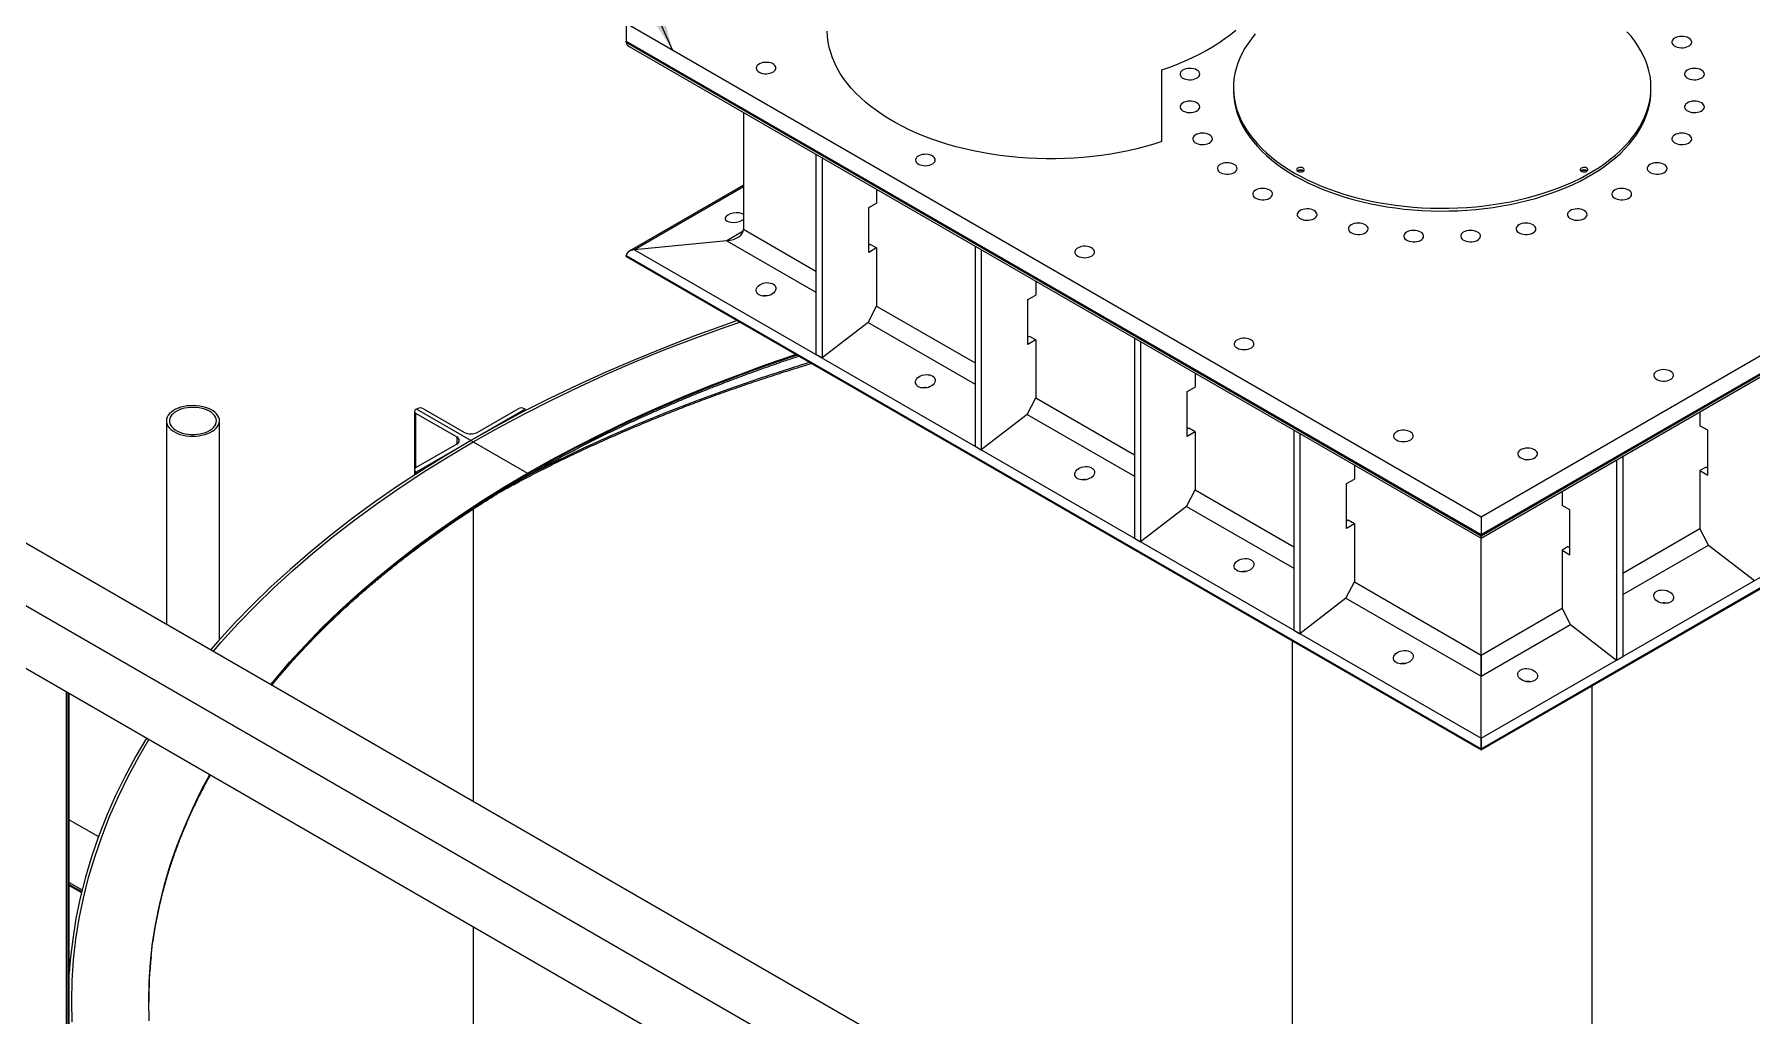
# Model space of a CAD drawing. Header units: millimetres. Extents: x 122 to 2816, y -707 to 556.
# Drawn here: x 244.4 to 296.5, y 286.7 to 316.4 of the extents above; entities that cross this region are included whole.
import ezdxf

# ---------------------------------------------------------------- set-up
doc = ezdxf.new("R2010")
doc.units = ezdxf.units.MM
doc.dimstyles.new('SLDDIMSTYLE0', dxfattribs={"dimtxt": 2.5, "dimasz": 1.852083, "dimexe": 0, "dimexo": 0.625, "dimgap": 0, "dimtad": 1, "dimdec": 0, "dimrnd": 1e-09, "dimtxsty": 'Standard', "dimsah": 1, "dimcen": 2.5, "dimazin": 3, "dimtfac": 1.852083, "dimtdec": 0, "dimtmove": 0, "dimatfit": 3, "dimfrac": 2})

msp = doc.modelspace()

# ---------------------------------------------------------------- linework, layer by layer
at = {"color": 7, "linetype": 'Continuous', "lineweight": 25}
for p, q in [((262.372004, 316.78279), (288.299253, 301.815308)), ((262.372004, 316.78279), (262.372004, 316.238429)), ((262.372004, 316.205724), (262.372004, 316.238429)), ((262.372004, 316.238429), (288.299253, 301.270947)), ((262.372004, 316.205724), (288.299253, 301.238242)), ((262.461768, 316.080614), (288.299253, 301.164952)), ((278.618596, 313.190613), (278.618596, 315.368056)), ((280.787408, 314.823424), (280.787408, 314.74177)), ((293.454075, 314.74177), (293.454075, 314.823424)), ((265.931108, 314.077807), (265.931108, 310.530936)), ((288.299253, 301.815308), (309.512456, 314.06143)), ((288.299253, 301.270947), (309.512456, 313.517069)), ((288.299253, 301.238242), (309.512456, 313.484363)), ((288.299253, 301.164952), (309.422692, 313.359254)), ((268.121521, 312.813309), (268.121521, 306.741999)), ((268.310083, 312.704454), (268.310083, 306.633144)), ((265.931108, 311.866725), (262.461768, 309.863918)), ((269.961617, 311.751044), (269.961617, 311.325954)), ((269.725915, 311.189886), (269.961617, 311.325954)), ((269.725915, 309.828984), (269.725915, 311.189886)), ((265.419038, 310.181916), (262.62804, 309.913318)), ((269.773055, 310.073907), (269.725915, 310.046693)), ((269.961617, 309.965052), (269.725915, 309.828984)), ((269.961617, 309.965052), (269.773055, 310.073907)), ((269.961617, 309.965052), (269.961617, 308.204172)), ((272.953417, 310.023914), (272.953417, 303.952605)), ((262.372004, 309.738808), (288.299253, 294.771326)), ((262.372004, 309.706103), (262.372004, 309.738808)), ((262.372004, 309.706103), (288.299253, 294.738621)), ((262.62804, 309.913318), (288.299253, 295.093642)), ((273.141979, 309.91506), (273.141979, 303.84375)), ((274.793513, 308.961649), (274.793513, 308.536559)), ((274.557811, 308.400491), (274.793513, 308.536559)), ((274.557811, 307.03959), (274.557811, 308.400491)), ((269.705582, 307.707347), (269.961617, 308.204172)), ((269.705582, 307.707347), (268.310083, 306.633144)), ((274.604952, 307.284512), (274.557811, 307.257299)), ((274.793513, 307.175658), (274.557811, 307.03959)), ((274.793513, 307.175658), (274.604952, 307.284512)), ((274.793513, 307.175658), (274.793513, 305.414778)), ((277.785313, 307.23452), (277.785313, 301.16321)), ((277.973875, 307.125665), (277.973875, 301.054356)), ((288.299253, 295.093642), (309.256421, 307.191958)), ((288.299253, 294.771326), (309.512456, 307.017448)), ((288.299253, 294.738621), (309.512456, 306.984742)), ((268.121521, 306.741999), (268.310083, 306.633144)), ((279.62541, 306.172255), (279.62541, 305.747165)), ((274.537478, 304.917953), (274.793513, 305.414778)), ((279.389707, 305.611097), (279.62541, 305.747165)), ((279.389707, 304.250196), (279.389707, 305.611097)), ((237.496936, 304.869466), (296.422501, 270.852461)), ((248.425325, 304.719692), (248.425325, 298.560641)), ((250.035325, 298.080641), (250.035325, 304.719692)), ((255.945421, 305.008417), (255.945421, 303.239532)), ((256.008043, 305.076451), (255.984473, 305.062844)), ((255.984473, 304.953989), (257.233695, 304.232829)), ((256.008043, 305.076451), (256.031613, 305.090057)), ((257.657959, 304.123974), (256.008043, 305.076451)), ((256.220175, 305.090057), (257.469397, 304.368897)), ((259.307875, 305.076451), (257.657959, 304.123974)), ((257.846521, 304.368897), (259.095743, 305.090057)), ((259.284305, 305.090057), (259.307875, 305.076451)), ((259.307875, 305.025869), (259.307875, 305.076451)), ((274.537478, 304.917953), (273.141979, 303.84375)), ((294.940164, 304.998668), (294.940164, 304.573578)), ((279.436848, 304.495118), (279.389707, 304.467904)), ((279.62541, 304.386264), (279.389707, 304.250196)), ((279.62541, 304.386264), (279.436848, 304.495118)), ((279.62541, 304.386264), (279.62541, 302.625384)), ((282.61721, 304.445125), (282.61721, 298.373816)), ((282.805772, 304.336271), (282.805772, 298.264961)), ((295.175866, 304.43751), (294.940164, 304.573578)), ((295.175866, 303.076609), (295.175866, 304.43751)), ((235.84702, 303.91699), (294.772585, 269.899985)), ((257.233695, 304.01512), (255.984473, 303.29396)), ((256.008043, 303.171498), (257.657959, 304.123974)), ((257.72867, 304.083154), (257.657959, 304.123974)), ((257.72867, 304.083154), (259.378586, 303.130678)), ((272.953417, 303.952605), (273.141979, 303.84375)), ((255.945421, 303.239532), (255.945421, 303.07422)), ((255.984473, 303.185105), (256.008043, 303.171498)), ((256.008043, 303.171498), (256.008043, 303.114896)), ((284.457306, 303.382861), (284.457306, 302.957771)), ((292.407983, 303.536871), (292.407983, 297.465562)), ((292.596545, 303.645726), (292.596545, 297.574416)), ((295.128726, 303.321531), (294.940164, 303.212677)), ((294.940164, 303.212677), (294.940164, 301.451797)), ((294.940164, 303.212677), (295.175866, 303.076609)), ((295.128726, 303.321531), (295.175866, 303.294318)), ((259.378586, 303.130678), (259.378586, 303.10346)), ((284.221604, 302.821702), (284.457306, 302.957771)), ((284.221604, 301.460801), (284.221604, 302.821702)), ((279.369374, 302.128558), (277.973875, 301.054356)), ((279.369374, 302.128558), (279.62541, 302.625384)), ((290.756449, 302.583461), (290.756449, 302.158371)), ((290.992151, 302.022303), (290.756449, 302.158371)), ((235.84702, 302.011728), (294.772585, 267.994723)), ((257.72867, 302.046523), (257.72867, 293.189935)), ((284.268744, 301.705724), (284.221604, 301.67851)), ((284.457306, 301.596869), (284.221604, 301.460801)), ((284.457306, 301.596869), (284.268744, 301.705724)), ((284.457306, 301.596869), (284.457306, 299.835989)), ((288.299253, 301.815308), (288.299253, 301.270947)), ((290.992151, 300.661402), (290.992151, 302.022303)), ((277.785313, 301.16321), (277.973875, 301.054356)), ((288.299253, 301.238242), (288.299253, 301.270947)), ((288.299253, 301.164952), (288.299253, 301.238242)), ((288.299253, 301.238242), (288.299253, 301.164952)), ((288.299253, 297.618081), (288.299253, 301.164952)), ((295.196199, 300.954972), (294.940164, 301.451797)), ((290.945011, 300.906324), (290.756449, 300.79747)), ((290.756449, 300.79747), (290.756449, 299.03659)), ((290.756449, 300.79747), (290.992151, 300.661402)), ((290.945011, 300.906324), (290.992151, 300.87911)), ((295.196199, 300.954972), (296.591698, 299.880769)), ((284.201271, 299.339164), (284.457306, 299.835989)), ((284.201271, 299.339164), (282.805772, 298.264961)), ((291.012484, 298.539764), (290.756449, 299.03659)), ((291.012484, 298.539764), (292.407983, 297.465562)), ((282.570742, 298.04562), (282.570742, 278.848912)), ((282.61721, 298.373816), (282.805772, 298.264961)), ((288.299253, 296.973449), (288.299253, 297.618081)), ((288.299253, 297.618081), (288.299253, 296.973449)), ((292.407983, 297.465562), (292.596545, 297.574416)), ((288.299253, 295.093642), (288.299253, 296.973449)), ((245.384482, 296.505868), (245.384482, 276.636687)), ((245.480438, 276.731934), (245.480438, 296.450474)), ((291.670742, 276.018606), (291.670742, 296.68494)), ((288.299253, 294.771326), (288.299253, 295.093642)), ((288.299253, 295.093642), (288.299253, 294.771326)), ((288.299253, 294.738621), (288.299253, 294.771326)), ((245.480438, 292.622316), (246.363194, 292.112711)), ((245.480438, 290.717363), (245.867159, 290.494114)), ((245.480438, 290.629101), (245.848358, 290.416705)), ((245.480438, 290.628814), (245.848298, 290.416453)), ((257.72867, 289.37972), (257.72867, 272.113092)), ((247.961368, 288.467384), (247.985379, 288.673486))]:
    msp.add_line(p, q, dxfattribs=at)
at = {"color": 8, "linetype": 'Continuous', "lineweight": 25}
for p, q in [((265.931108, 311.820139), (262.62804, 309.913318)), ((265.922753, 310.472705), (265.419038, 310.181916)), ((265.931108, 310.530936), (268.121521, 309.266437)), ((265.419038, 310.181916), (268.121521, 308.621806)), ((269.961617, 308.204172), (272.953417, 306.477043)), ((269.705582, 307.707347), (272.953417, 305.832411)), ((274.793513, 305.414778), (277.785313, 303.687649)), ((255.984473, 304.953989), (255.984473, 303.29396)), ((274.537478, 304.917953), (277.785313, 303.043017)), ((257.233695, 304.232829), (257.233695, 304.01512)), ((255.984473, 303.185105), (255.984473, 303.099608)), ((279.369374, 302.128558), (282.61721, 300.253623)), ((279.62541, 302.625384), (282.61721, 300.898254)), ((292.596545, 300.098855), (294.940164, 301.451797)), ((292.596545, 299.454223), (295.196199, 300.954972)), ((284.457306, 299.835989), (288.299253, 297.618081)), ((284.201271, 299.339164), (288.299253, 296.973449)), ((288.299253, 297.618081), (290.756449, 299.03659)), ((288.299253, 296.973449), (291.012484, 298.539764)), ((245.431622, 296.478655), (245.431622, 276.6639)), ((245.480438, 290.662927), (245.855518, 290.446398))]:
    msp.add_line(p, q, dxfattribs=at)
at = {"color": 7, "linetype": 'Continuous', "lineweight": 25, "flags": 128}
for points in [[(278.618596, 313.190613), (278.371272, 313.112349), (278.118518, 313.040097), (277.860773, 312.973982), (277.598483, 312.914118), (277.332104, 312.86061), (277.062097, 312.813551), (276.78893, 312.773021), (276.513077, 312.739092), (276.235017, 312.711822), (275.955231, 312.691258), (275.674204, 312.677436), (275.392425, 312.67038), (275.110381, 312.670103), (274.828561, 312.676604), (274.547454, 312.689872), (274.267549, 312.709885), (273.989329, 312.736607), (273.713277, 312.769993), (273.439872, 312.809985), (273.169589, 312.856512), (272.902895, 312.909495), (272.640253, 312.968842), (272.382118, 313.034449), (272.128939, 313.106204), (271.881154, 313.18398), (271.639193, 313.267645), (271.403474, 313.357052), (271.174408, 313.452047), (270.952391, 313.552464), (270.737809, 313.65813), (270.531032, 313.768862), (270.33242, 313.884467), (270.142317, 314.004746), (269.961053, 314.129489), (269.788942, 314.25848), (269.626283, 314.391495), (269.473357, 314.528305), (269.33043, 314.668671), (269.197749, 314.812351), (269.075545, 314.959095), (268.964029, 315.108648), (268.863395, 315.260752), (268.773817, 315.415143), (268.695451, 315.571553), (268.628433, 315.72971), (268.572878, 315.889341), (268.528883, 316.050169), (268.496525, 316.211915), (268.475859, 316.374298), (268.466921, 316.537037)], [(278.618596, 315.368056), (278.85935, 315.451936), (279.093865, 315.541513), (279.321738, 315.636633), (279.542575, 315.73713), (279.755996, 315.842832), (279.961633, 315.953558), (280.159132, 316.069115), (280.348151, 316.189305), (280.528367, 316.313921), (280.699467, 316.442747), (280.861156, 316.575562)], [(281.453162, 316.455183), (281.336803, 316.312911), (281.231154, 316.167881), (281.136412, 316.020361), (281.052751, 315.870625), (280.980327, 315.71895), (280.919274, 315.565616), (280.869704, 315.410908), (280.831709, 315.255112), (280.805361, 315.098516), (280.790707, 314.941412), (280.787775, 314.784088), (280.79657, 314.626838), (280.817076, 314.469951), (280.849255, 314.31372), (280.893047, 314.158432), (280.948371, 314.004375), (281.015126, 313.851835), (281.093186, 313.701094), (281.182408, 313.552432), (281.282627, 313.406123), (281.393656, 313.262439), (281.515291, 313.121645), (281.647306, 312.984002), (281.789456, 312.849766), (281.941479, 312.719185), (282.103092, 312.5925), (282.273997, 312.469946), (282.453877, 312.35175), (282.642399, 312.238131), (282.839213, 312.1293), (283.043957, 312.025458), (283.256249, 311.926796), (283.475697, 311.833499), (283.701896, 311.745738), (283.934425, 311.663677), (284.172855, 311.587466), (284.416743, 311.517248), (284.665639, 311.453152), (284.919081, 311.395297), (285.176599, 311.34379), (285.437718, 311.298727), (285.701954, 311.26019), (285.968817, 311.228252), (286.237812, 311.202971), (286.508443, 311.184395), (286.780208, 311.172557), (287.052603, 311.16748), (287.325125, 311.169172), (287.597268, 311.177632), (287.868528, 311.192843), (288.138404, 311.214776), (288.406396, 311.243392), (288.672006, 311.278638), (288.934744, 311.320447), (289.194123, 311.368744), (289.449663, 311.423437), (289.70089, 311.484427), (289.947339, 311.5516), (290.188553, 311.624831), (290.424087, 311.703985), (290.653504, 311.788916), (290.876379, 311.879466), (291.0923, 311.975468), (291.300866, 312.076743), (291.501691, 312.183104), (291.694404, 312.294355), (291.878648, 312.410289), (292.054081, 312.530692), (292.220378, 312.65534), (292.377233, 312.784003), (292.524353, 312.916443), (292.661467, 313.052414), (292.788321, 313.191664), (292.90468, 313.333936), (293.010329, 313.478966), (293.105071, 313.626486), (293.188732, 313.776222), (293.261156, 313.927898), (293.32221, 314.081231), (293.371779, 314.23594), (293.409774, 314.391736), (293.436122, 314.548331), (293.450776, 314.705436), (293.453708, 314.862759), (293.444913, 315.02001), (293.424407, 315.176896), (293.392228, 315.333128), (293.348436, 315.488416), (293.293112, 315.642472), (293.226357, 315.795012), (293.148297, 315.945753), (293.059075, 316.094416), (292.958856, 316.240724), (292.847827, 316.384409), (292.726192, 316.525203)], [(294.600775, 316.332359), (294.553731, 316.354504), (294.499928, 316.370728), (294.441569, 316.380368), (294.381043, 316.383029), (294.320829, 316.378602), (294.263391, 316.367268), (294.21108, 316.349491), (294.166039, 316.326), (294.130112, 316.297755), (294.104768, 316.265913), (294.091047, 316.231778), (294.089509, 316.196748), (294.100218, 316.162255), (294.122735, 316.129713), (294.156139, 316.100454), (294.199061, 316.075676), (294.249744, 316.056393), (294.306114, 316.043394), (294.365863, 316.037212), (294.426545, 316.0381), (294.485675, 316.046021), (294.540832, 316.060651), (294.589759, 316.081392), (294.630452, 316.107393), (294.661245, 316.137591), (294.680878, 316.17075), (294.688547, 316.205511), (294.683938, 316.240452), (294.667239, 316.274142), (294.639135, 316.305201), (294.600775, 316.332359)], [(266.402513, 315.299648), (266.449557, 315.277504), (266.50336, 315.26128), (266.561719, 315.25164), (266.622245, 315.248979), (266.682459, 315.253406), (266.739898, 315.26474), (266.792208, 315.282517), (266.837249, 315.306008), (266.873177, 315.334253), (266.89852, 315.366095), (266.912241, 315.40023), (266.913779, 315.43526), (266.90307, 315.469753), (266.880553, 315.502294), (266.84715, 315.531553), (266.804228, 315.556332), (266.753544, 315.575615), (266.697174, 315.588614), (266.637425, 315.594796), (266.576743, 315.593908), (266.517614, 315.585987), (266.462456, 315.571357), (266.413529, 315.550616), (266.372836, 315.524615), (266.342043, 315.494417), (266.32241, 315.461258), (266.314741, 315.426497), (266.31935, 315.391556), (266.336049, 315.357866), (266.364153, 315.326807), (266.402513, 315.299648)], [(279.68129, 315.361926), (279.634245, 315.38407), (279.580442, 315.400295), (279.522083, 315.409935), (279.461558, 315.412595), (279.401343, 315.408168), (279.343905, 315.396834), (279.291594, 315.379058), (279.246553, 315.355566), (279.210626, 315.327321), (279.185283, 315.29548), (279.171561, 315.261345), (279.170024, 315.226314), (279.180733, 315.191822), (279.20325, 315.15928), (279.236653, 315.130021), (279.279575, 315.105243), (279.330259, 315.085959), (279.386629, 315.07296), (279.446378, 315.066778), (279.507059, 315.067666), (279.566189, 315.075587), (279.621346, 315.090218), (279.670273, 315.110958), (279.710966, 315.13696), (279.741759, 315.167158), (279.761392, 315.200316), (279.769061, 315.235077), (279.764452, 315.270018), (279.747753, 315.303708), (279.719649, 315.334768), (279.68129, 315.361926)], [(294.984458, 315.361926), (294.937413, 315.38407), (294.88361, 315.400295), (294.825252, 315.409935), (294.764726, 315.412595), (294.704511, 315.408168), (294.647073, 315.396834), (294.594762, 315.379058), (294.549721, 315.355566), (294.513794, 315.327321), (294.488451, 315.29548), (294.474729, 315.261345), (294.473192, 315.226314), (294.483901, 315.191822), (294.506418, 315.15928), (294.539821, 315.130021), (294.582743, 315.105243), (294.633427, 315.085959), (294.689797, 315.07296), (294.749546, 315.066778), (294.810227, 315.067666), (294.869357, 315.075587), (294.924514, 315.090218), (294.973441, 315.110958), (295.014134, 315.13696), (295.044927, 315.167158), (295.06456, 315.200316), (295.072229, 315.235077), (295.06762, 315.270018), (295.050921, 315.303708), (295.022817, 315.334768), (294.984458, 315.361926)], [(280.787408, 314.74177), (280.787775, 314.702434), (280.79657, 314.545184), (280.817076, 314.388297), (280.849255, 314.232066), (280.893047, 314.076777), (280.948371, 313.922721), (281.015126, 313.770181), (281.093186, 313.61944), (281.182408, 313.470778), (281.282627, 313.324469), (281.393656, 313.180785), (281.515291, 313.039991), (281.647306, 312.902348), (281.789456, 312.768112), (281.941479, 312.63753), (282.103092, 312.510846), (282.273997, 312.388292), (282.453877, 312.270096), (282.642399, 312.156477), (282.839213, 312.047646), (283.043957, 311.943803), (283.256249, 311.845142), (283.475697, 311.751845), (283.701896, 311.664084), (283.934425, 311.582022), (284.172855, 311.505812), (284.416743, 311.435594), (284.665639, 311.371498), (284.919081, 311.313643), (285.176599, 311.262136), (285.437718, 311.217073), (285.701954, 311.178536), (285.968817, 311.146598), (286.237812, 311.121317), (286.508443, 311.102741), (286.780208, 311.090903), (287.052603, 311.085826), (287.325125, 311.087518), (287.597268, 311.095978), (287.868528, 311.111189), (288.138404, 311.133122), (288.406396, 311.161738), (288.672006, 311.196984), (288.934744, 311.238793), (289.194123, 311.28709), (289.449663, 311.341783), (289.70089, 311.402773), (289.947339, 311.469945), (290.188553, 311.543177), (290.424087, 311.622331), (290.653504, 311.707262), (290.876379, 311.797812), (291.0923, 311.893813), (291.300866, 311.995089), (291.501691, 312.10145), (291.694404, 312.212701), (291.878648, 312.328635), (292.054081, 312.449038), (292.220378, 312.573686), (292.377233, 312.702349), (292.524353, 312.834789), (292.661467, 312.97076), (292.788321, 313.11001), (292.90468, 313.252282), (293.010329, 313.397312), (293.105071, 313.544832), (293.188732, 313.694568), (293.261156, 313.846244), (293.32221, 313.999577), (293.371779, 314.154285), (293.409774, 314.310082), (293.436122, 314.466677), (293.450776, 314.623782), (293.454075, 314.74177)], [(279.68129, 314.366536), (279.634245, 314.38868), (279.580442, 314.404905), (279.522083, 314.414544), (279.461558, 314.417205), (279.401343, 314.412778), (279.343905, 314.401444), (279.291594, 314.383668), (279.246553, 314.360176), (279.210626, 314.331931), (279.185283, 314.30009), (279.171561, 314.265955), (279.170024, 314.230924), (279.180733, 314.196432), (279.20325, 314.16389), (279.236653, 314.134631), (279.279575, 314.109852), (279.330259, 314.090569), (279.386629, 314.07757), (279.446378, 314.071388), (279.507059, 314.072276), (279.566189, 314.080197), (279.621346, 314.094827), (279.670273, 314.115568), (279.710966, 314.14157), (279.741759, 314.171768), (279.761392, 314.204926), (279.769061, 314.239687), (279.764452, 314.274628), (279.747753, 314.308318), (279.719649, 314.339378), (279.68129, 314.366536)], [(294.984458, 314.366536), (294.937413, 314.38868), (294.88361, 314.404905), (294.825252, 314.414544), (294.764726, 314.417205), (294.704511, 314.412778), (294.647073, 314.401444), (294.594762, 314.383668), (294.549721, 314.360176), (294.513794, 314.331931), (294.488451, 314.30009), (294.474729, 314.265955), (294.473192, 314.230924), (294.483901, 314.196432), (294.506418, 314.16389), (294.539821, 314.134631), (294.582743, 314.109852), (294.633427, 314.090569), (294.689797, 314.07757), (294.749546, 314.071388), (294.810227, 314.072276), (294.869357, 314.080197), (294.924514, 314.094827), (294.973441, 314.115568), (295.014134, 314.14157), (295.044927, 314.171768), (295.06456, 314.204926), (295.072229, 314.239687), (295.06762, 314.274628), (295.050921, 314.308318), (295.022817, 314.339378), (294.984458, 314.366536)], [(280.064972, 313.396102), (280.017928, 313.418247), (279.964125, 313.434471), (279.905766, 313.444111), (279.84524, 313.446772), (279.785025, 313.442345), (279.727587, 313.431011), (279.675277, 313.413234), (279.630236, 313.389743), (279.594308, 313.361498), (279.568965, 313.329656), (279.555244, 313.295521), (279.553706, 313.26049), (279.564415, 313.225998), (279.586932, 313.193456), (279.620335, 313.164197), (279.663257, 313.139419), (279.713941, 313.120136), (279.770311, 313.107137), (279.83006, 313.100955), (279.890741, 313.101842), (279.949871, 313.109764), (280.005029, 313.124394), (280.053955, 313.145134), (280.094648, 313.171136), (280.125442, 313.201334), (280.145075, 313.234493), (280.152744, 313.269254), (280.148134, 313.304195), (280.131436, 313.337884), (280.103331, 313.368944), (280.064972, 313.396102)], [(294.600775, 313.396102), (294.553731, 313.418247), (294.499928, 313.434471), (294.441569, 313.444111), (294.381043, 313.446772), (294.320829, 313.442345), (294.263391, 313.431011), (294.21108, 313.413234), (294.166039, 313.389743), (294.130112, 313.361498), (294.104768, 313.329656), (294.091047, 313.295521), (294.089509, 313.26049), (294.100218, 313.225998), (294.122735, 313.193456), (294.156139, 313.164197), (294.199061, 313.139419), (294.249744, 313.120136), (294.306114, 313.107137), (294.365863, 313.100955), (294.426545, 313.101842), (294.485675, 313.109764), (294.540832, 313.124394), (294.589759, 313.145134), (294.630452, 313.171136), (294.661245, 313.201334), (294.680878, 313.234493), (294.688547, 313.269254), (294.683938, 313.304195), (294.667239, 313.337884), (294.639135, 313.368944), (294.600775, 313.396102)], [(271.234409, 312.510254), (271.281453, 312.48811), (271.335256, 312.471885), (271.393615, 312.462245), (271.454141, 312.459585), (271.514356, 312.464012), (271.571794, 312.475346), (271.624104, 312.493122), (271.669145, 312.516614), (271.705073, 312.544859), (271.730416, 312.5767), (271.744137, 312.610835), (271.745675, 312.645866), (271.734966, 312.680358), (271.712449, 312.7129), (271.679046, 312.742159), (271.636124, 312.766937), (271.58544, 312.786221), (271.52907, 312.79922), (271.469321, 312.805402), (271.40864, 312.804514), (271.34951, 312.796593), (271.294353, 312.781962), (271.245426, 312.761222), (271.204733, 312.73522), (271.173939, 312.705022), (271.154306, 312.671864), (271.146638, 312.637103), (271.151247, 312.602162), (271.167945, 312.568472), (271.19605, 312.537412), (271.234409, 312.510254)], [(280.813097, 312.499287), (280.766053, 312.521431), (280.71225, 312.537656), (280.653891, 312.547296), (280.593365, 312.549956), (280.533151, 312.545529), (280.475713, 312.534195), (280.423402, 312.516419), (280.378361, 312.492927), (280.342434, 312.464682), (280.31709, 312.432841), (280.303369, 312.398706), (280.301831, 312.363675), (280.31254, 312.329183), (280.335057, 312.296641), (280.368461, 312.267382), (280.411383, 312.242604), (280.462066, 312.22332), (280.518436, 312.210321), (280.578185, 312.204139), (280.638867, 312.205027), (280.697997, 312.212948), (280.753154, 312.227579), (280.802081, 312.248319), (280.842774, 312.274321), (280.873567, 312.304519), (280.8932, 312.337677), (280.900869, 312.372438), (280.89626, 312.407379), (280.879561, 312.441069), (280.851457, 312.472129), (280.813097, 312.499287)], [(293.85265, 312.499287), (293.805606, 312.521431), (293.751803, 312.537656), (293.693444, 312.547296), (293.632918, 312.549956), (293.572703, 312.545529), (293.515265, 312.534195), (293.462955, 312.516419), (293.417914, 312.492927), (293.381986, 312.464682), (293.356643, 312.432841), (293.342922, 312.398706), (293.341384, 312.363675), (293.352093, 312.329183), (293.37461, 312.296641), (293.408013, 312.267382), (293.450935, 312.242604), (293.501619, 312.22332), (293.557989, 312.210321), (293.617738, 312.204139), (293.678419, 312.205027), (293.737549, 312.212948), (293.792707, 312.227579), (293.841633, 312.248319), (293.882326, 312.274321), (293.91312, 312.304519), (293.932753, 312.337677), (293.940422, 312.372438), (293.935812, 312.407379), (293.919114, 312.441069), (293.891009, 312.472129), (293.85265, 312.499287)], [(282.901671, 312.387806), (282.870415, 312.400689), (282.833606, 312.407015), (282.795234, 312.406099), (282.759455, 312.39804), (282.730149, 312.383711), (282.71049, 312.364665), (282.702608, 312.342966), (282.707359, 312.320965), (282.724226, 312.301047), (282.751383, 312.285369), (282.785886, 312.275632), (282.823997, 312.27289), (282.861585, 312.277439), (282.894577, 312.288788), (282.919398, 312.305707), (282.933359, 312.326361), (282.934946, 312.348513), (282.923988, 312.369762), (282.901671, 312.387806)], [(291.504804, 312.387806), (291.473547, 312.400689), (291.436739, 312.407015), (291.398366, 312.406099), (291.362588, 312.39804), (291.333281, 312.383711), (291.313622, 312.364665), (291.305741, 312.342966), (291.310491, 312.320965), (291.327359, 312.301047), (291.354516, 312.285369), (291.389019, 312.275632), (291.427129, 312.27289), (291.464717, 312.277439), (291.497709, 312.288788), (291.522531, 312.305707), (291.536491, 312.326361), (291.538079, 312.348513), (291.52712, 312.369762), (291.504804, 312.387806)], [(281.888151, 311.72106), (281.841107, 311.743204), (281.787304, 311.759428), (281.728945, 311.769068), (281.66842, 311.771729), (281.608205, 311.767302), (281.550767, 311.755968), (281.498456, 311.738191), (281.453415, 311.7147), (281.417488, 311.686455), (281.392145, 311.654613), (281.378423, 311.620479), (281.376885, 311.585448), (281.387594, 311.550956), (281.410111, 311.518414), (281.443515, 311.489155), (281.486437, 311.464376), (281.53712, 311.445093), (281.593491, 311.432094), (281.653239, 311.425912), (281.713921, 311.4268), (281.773051, 311.434721), (281.828208, 311.449351), (281.877135, 311.470092), (281.917828, 311.496093), (281.948621, 311.526292), (281.968254, 311.55945), (281.975923, 311.594211), (281.971314, 311.629152), (281.954615, 311.662842), (281.926511, 311.693902), (281.888151, 311.72106)], [(292.777596, 311.72106), (292.730552, 311.743204), (292.676749, 311.759428), (292.61839, 311.769068), (292.557864, 311.771729), (292.497649, 311.767302), (292.440211, 311.755968), (292.387901, 311.738191), (292.34286, 311.7147), (292.306932, 311.686455), (292.281589, 311.654613), (292.267868, 311.620479), (292.26633, 311.585448), (292.277039, 311.550956), (292.299556, 311.518414), (292.332959, 311.489155), (292.375881, 311.464376), (292.426565, 311.445093), (292.482935, 311.432094), (292.542684, 311.425912), (292.603365, 311.4268), (292.662495, 311.434721), (292.717653, 311.449351), (292.766579, 311.470092), (292.807272, 311.496093), (292.838066, 311.526292), (292.857699, 311.55945), (292.865367, 311.594211), (292.860758, 311.629152), (292.84406, 311.662842), (292.815955, 311.693902), (292.777596, 311.72106)], [(283.236227, 311.100444), (283.189182, 311.122589), (283.135379, 311.138813), (283.07702, 311.148453), (283.016495, 311.151114), (282.95628, 311.146686), (282.898842, 311.135353), (282.846531, 311.117576), (282.80149, 311.094084), (282.765563, 311.06584), (282.74022, 311.033998), (282.726498, 310.999863), (282.724961, 310.964832), (282.73567, 310.93034), (282.758187, 310.897798), (282.79159, 310.868539), (282.834512, 310.843761), (282.885196, 310.824477), (282.941566, 310.811479), (283.001315, 310.805297), (283.061996, 310.806184), (283.121126, 310.814105), (283.176283, 310.828736), (283.22521, 310.849476), (283.265903, 310.875478), (283.296696, 310.905676), (283.316329, 310.938834), (283.323998, 310.973596), (283.319389, 311.008536), (283.30269, 311.042226), (283.274586, 311.073286), (283.236227, 311.100444)], [(291.429521, 311.100444), (291.382476, 311.122589), (291.328673, 311.138813), (291.270314, 311.148453), (291.209789, 311.151114), (291.149574, 311.146686), (291.092136, 311.135353), (291.039825, 311.117576), (290.994784, 311.094084), (290.958857, 311.06584), (290.933514, 311.033998), (290.919792, 310.999863), (290.918255, 310.964832), (290.928964, 310.93034), (290.951481, 310.897798), (290.984884, 310.868539), (291.027806, 310.843761), (291.07849, 310.824477), (291.13486, 310.811479), (291.194609, 310.805297), (291.25529, 310.806184), (291.31442, 310.814105), (291.369577, 310.828736), (291.418504, 310.849476), (291.459197, 310.875478), (291.48999, 310.905676), (291.509623, 310.938834), (291.517292, 310.973596), (291.512683, 311.008536), (291.495984, 311.042226), (291.46788, 311.073286), (291.429521, 311.100444)], [(284.789725, 310.668561), (284.742681, 310.690705), (284.688878, 310.706929), (284.630519, 310.716569), (284.569993, 310.71923), (284.509778, 310.714803), (284.45234, 310.703469), (284.40003, 310.685692), (284.354989, 310.662201), (284.319061, 310.633956), (284.293718, 310.602114), (284.279997, 310.567979), (284.278459, 310.532949), (284.289168, 310.498456), (284.311685, 310.465915), (284.345088, 310.436656), (284.38801, 310.411877), (284.438694, 310.392594), (284.495064, 310.379595), (284.554813, 310.373413), (284.615494, 310.374301), (284.674624, 310.382222), (284.729782, 310.396852), (284.778708, 310.417593), (284.819401, 310.443594), (284.850195, 310.473792), (284.869828, 310.506951), (284.877497, 310.541712), (284.872887, 310.576653), (284.856189, 310.610343), (284.828084, 310.641402), (284.789725, 310.668561)], [(286.470747, 310.447065), (286.423703, 310.46921), (286.3699, 310.485434), (286.311541, 310.495074), (286.251015, 310.497735), (286.190801, 310.493308), (286.133362, 310.481974), (286.081052, 310.464197), (286.036011, 310.440706), (286.000083, 310.412461), (285.97474, 310.380619), (285.961019, 310.346484), (285.959481, 310.311454), (285.97019, 310.276961), (285.992707, 310.24442), (286.02611, 310.21516), (286.069032, 310.190382), (286.119716, 310.171099), (286.176086, 310.1581), (286.235835, 310.151918), (286.296517, 310.152806), (286.355646, 310.160727), (286.410804, 310.175357), (286.459731, 310.196098), (286.500424, 310.222099), (286.531217, 310.252297), (286.55085, 310.285456), (286.558519, 310.320217), (286.55391, 310.355158), (286.537211, 310.388848), (286.509107, 310.419907), (286.470747, 310.447065)], [(288.195, 310.447065), (288.147956, 310.46921), (288.094153, 310.485434), (288.035794, 310.495074), (287.975268, 310.497735), (287.915054, 310.493308), (287.857615, 310.481974), (287.805305, 310.464197), (287.760264, 310.440706), (287.724336, 310.412461), (287.698993, 310.380619), (287.685272, 310.346484), (287.683734, 310.311454), (287.694443, 310.276961), (287.71696, 310.24442), (287.750363, 310.21516), (287.793285, 310.190382), (287.843969, 310.171099), (287.900339, 310.1581), (287.960088, 310.151918), (288.02077, 310.152806), (288.079899, 310.160727), (288.135057, 310.175357), (288.183983, 310.196098), (288.224677, 310.222099), (288.25547, 310.252297), (288.275103, 310.285456), (288.282772, 310.320217), (288.278163, 310.355158), (288.261464, 310.388848), (288.23336, 310.419907), (288.195, 310.447065)], [(289.876022, 310.668561), (289.828978, 310.690705), (289.775175, 310.706929), (289.716816, 310.716569), (289.656291, 310.71923), (289.596076, 310.714803), (289.538638, 310.703469), (289.486327, 310.685692), (289.441286, 310.662201), (289.405359, 310.633956), (289.380016, 310.602114), (289.366294, 310.567979), (289.364756, 310.532949), (289.375465, 310.498456), (289.397982, 310.465915), (289.431386, 310.436656), (289.474308, 310.411877), (289.524991, 310.392594), (289.581362, 310.379595), (289.64111, 310.373413), (289.701792, 310.374301), (289.760922, 310.382222), (289.816079, 310.396852), (289.865006, 310.417593), (289.905699, 310.443594), (289.936492, 310.473792), (289.956125, 310.506951), (289.963794, 310.541712), (289.959185, 310.576653), (289.942486, 310.610343), (289.914382, 310.641402), (289.876022, 310.668561)], [(276.066306, 309.72086), (276.11335, 309.698715), (276.167153, 309.682491), (276.225512, 309.672851), (276.286037, 309.67019), (276.346252, 309.674617), (276.40369, 309.685951), (276.456001, 309.703728), (276.501042, 309.727219), (276.536969, 309.755464), (276.562312, 309.787306), (276.576034, 309.821441), (276.577571, 309.856472), (276.566863, 309.890964), (276.544346, 309.923506), (276.510942, 309.952765), (276.46802, 309.977543), (276.417337, 309.996826), (276.360966, 310.009825), (276.301218, 310.016007), (276.240536, 310.01512), (276.181406, 310.007198), (276.126249, 309.992568), (276.077322, 309.971828), (276.036629, 309.945826), (276.005836, 309.915628), (275.986203, 309.882469), (275.978534, 309.847708), (275.983143, 309.812767), (275.999842, 309.779078), (276.027946, 309.748018), (276.066306, 309.72086)], [(249.849285, 297.738606), (250.08457, 298.009395), (250.591244, 298.565338), (251.122952, 299.113435), (251.679332, 299.653309), (252.260002, 300.18459), (252.864563, 300.706914), (253.492602, 301.219924), (254.143688, 301.723266), (254.817374, 302.216598), (255.5132, 302.699579), (256.230688, 303.171881), (256.969347, 303.633178), (257.72867, 304.083154), (258.508136, 304.521502), (259.307213, 304.94792), (260.125351, 305.362117), (260.961991, 305.763809), (261.816558, 306.15272), (262.688468, 306.528584), (263.577122, 306.891143), (264.481912, 307.240149), (265.402218, 307.575362), (265.813926, 307.719124)], [(249.849285, 297.738606), (250.08457, 298.009395), (250.591244, 298.565338), (251.122952, 299.113435), (251.679332, 299.653309), (252.260002, 300.18459), (252.864563, 300.706914), (253.492602, 301.219924), (254.143688, 301.723266), (254.817374, 302.216598), (255.5132, 302.699579), (256.230688, 303.171881), (256.969347, 303.633178), (257.72867, 304.083154), (258.508136, 304.521502), (259.307213, 304.94792), (260.125351, 305.362117), (260.961991, 305.763809), (261.816558, 306.15272), (262.688468, 306.528584), (263.577122, 306.891143), (264.481912, 307.240149), (265.402218, 307.575362), (265.813926, 307.719124)], [(265.741004, 307.761221), (265.349968, 307.624584), (264.427448, 307.288564), (263.520482, 306.938719), (262.629689, 306.575288), (261.755682, 306.198519), (260.899059, 305.808673), (260.060406, 305.406015), (259.2403, 304.990821), (258.439301, 304.563377), (257.657959, 304.123974)], [(280.898202, 306.931465), (280.945246, 306.909321), (280.999049, 306.893097), (281.057408, 306.883457), (281.117934, 306.880796), (281.178148, 306.885223), (281.235587, 306.896557), (281.287897, 306.914333), (281.332938, 306.937825), (281.368866, 306.96607), (281.394209, 306.997912), (281.40793, 307.032046), (281.409468, 307.067077), (281.398759, 307.101569), (281.376242, 307.134111), (281.342839, 307.16337), (281.299917, 307.188149), (281.249233, 307.207432), (281.192863, 307.220431), (281.133114, 307.226613), (281.072432, 307.225725), (281.013303, 307.217804), (280.958145, 307.203174), (280.909218, 307.182433), (280.868525, 307.156432), (280.837732, 307.126233), (280.818099, 307.093075), (280.81043, 307.058314), (280.815039, 307.023373), (280.831738, 306.989683), (280.859842, 306.958623), (280.898202, 306.931465)], [(251.597387, 296.729449), (251.709312, 296.866084), (252.163586, 297.397867), (252.641817, 297.922603), (253.143678, 298.439933), (253.668826, 298.949501), (254.2169, 299.450959), (254.787524, 299.943962), (255.380308, 300.428174), (255.994846, 300.903262), (256.630715, 301.3689), (257.287481, 301.82477), (257.964693, 302.270559), (258.661887, 302.705961), (259.378586, 303.130678), (260.114297, 303.544419), (260.868517, 303.946901), (261.64073, 304.337847), (262.430405, 304.71699), (263.237001, 305.084069), (264.059967, 305.438834), (264.898737, 305.781041), (265.752737, 306.110456), (266.621381, 306.426852), (267.504075, 306.730013), (267.518802, 306.734919)], [(294.050388, 306.223912), (294.003344, 306.246056), (293.949541, 306.26228), (293.891182, 306.27192), (293.830656, 306.274581), (293.770442, 306.270154), (293.713003, 306.25882), (293.660693, 306.241043), (293.615652, 306.217552), (293.579724, 306.189307), (293.554381, 306.157465), (293.54066, 306.123331), (293.539122, 306.0883), (293.549831, 306.053808), (293.572348, 306.021266), (293.605751, 305.992007), (293.648673, 305.967228), (293.699357, 305.947945), (293.755727, 305.934946), (293.815476, 305.928764), (293.876158, 305.929652), (293.935287, 305.937573), (293.990445, 305.952203), (294.039371, 305.972944), (294.080064, 305.998945), (294.110858, 306.029144), (294.130491, 306.062302), (294.13816, 306.097063), (294.13355, 306.132004), (294.116852, 306.165694), (294.088748, 306.196754), (294.050388, 306.223912)], [(249.242788, 305.184353), (249.145677, 305.181832), (249.0498, 305.172572), (248.956555, 305.156709), (248.867303, 305.134472), (248.783344, 305.106187), (248.705904, 305.072266), (248.63611, 305.033204), (248.574982, 304.98957), (248.52341, 304.942001), (248.482147, 304.89119), (248.451793, 304.837878), (248.432792, 304.782843), (248.425422, 304.726886), (248.429788, 304.670825), (248.445828, 304.615477), (248.473308, 304.561648), (248.511827, 304.510124), (248.560823, 304.461655), (248.619582, 304.41695), (248.687247, 304.376659), (248.762831, 304.34137), (248.845232, 304.311599), (248.933249, 304.287778), (249.025598, 304.270255), (249.120933, 304.259286), (249.217862, 304.255031), (249.314974, 304.257552), (249.41085, 304.266811), (249.504095, 304.282675), (249.593347, 304.304911), (249.677306, 304.333196), (249.754746, 304.367117), (249.82454, 304.406179), (249.885668, 304.449813), (249.93724, 304.497383), (249.978504, 304.548194), (250.008857, 304.601506), (250.027858, 304.656541), (250.035229, 304.712497), (250.030862, 304.768558), (250.014822, 304.823907), (249.987342, 304.877736), (249.948823, 304.92926), (249.899827, 304.977728), (249.841068, 305.022434), (249.773403, 305.062725), (249.697819, 305.098013), (249.615418, 305.127785), (249.527401, 305.151606), (249.435052, 305.169129), (249.339717, 305.180098), (249.242788, 305.184353)], [(249.241358, 305.131056), (249.150145, 305.128493), (249.060248, 305.119218), (248.973144, 305.103383), (248.890262, 305.081247), (248.812965, 305.053174), (248.74252, 305.019626), (248.680086, 304.981153), (248.626686, 304.938387), (248.583198, 304.89203), (248.550336, 304.842842), (248.528639, 304.791633), (248.518464, 304.739243), (248.519977, 304.686531), (248.533155, 304.634364), (248.55778, 304.583598), (248.593448, 304.535067), (248.639573, 304.489567), (248.695399, 304.447846), (248.760008, 304.410589), (248.83234, 304.378407), (248.911207, 304.351829), (248.995314, 304.331291), (249.083279, 304.317131), (249.173659, 304.309581), (249.26497, 304.308765), (249.355711, 304.314696), (249.444394, 304.327277), (249.529562, 304.346302), (249.609816, 304.371457), (249.683839, 304.402331), (249.750416, 304.438416), (249.808452, 304.479119), (249.856996, 304.523773), (249.89525, 304.571643), (249.922585, 304.621945), (249.938554, 304.673851), (249.942894, 304.726511), (249.935533, 304.779058), (249.916593, 304.83063), (249.886384, 304.880381), (249.845403, 304.927493), (249.794323, 304.971194), (249.733981, 305.010764), (249.66537, 305.045555), (249.589615, 305.074996), (249.50796, 305.098602), (249.421747, 305.115987), (249.332391, 305.126864), (249.241358, 305.131056)], [(285.730098, 304.142071), (285.777142, 304.119926), (285.830945, 304.103702), (285.889304, 304.094062), (285.94983, 304.091401), (286.010045, 304.095829), (286.067483, 304.107162), (286.119793, 304.124939), (286.164834, 304.148431), (286.200762, 304.176675), (286.226105, 304.208517), (286.239826, 304.242652), (286.241364, 304.277683), (286.230655, 304.312175), (286.208138, 304.344717), (286.174735, 304.373976), (286.131813, 304.398754), (286.081129, 304.418038), (286.024759, 304.431036), (285.96501, 304.437218), (285.904329, 304.436331), (285.845199, 304.42841), (285.790042, 304.413779), (285.741115, 304.393039), (285.700422, 304.367037), (285.669628, 304.336839), (285.649995, 304.303681), (285.642327, 304.268919), (285.646936, 304.233979), (285.663634, 304.200289), (285.691739, 304.169229), (285.730098, 304.142071)], [(257.657959, 304.123974), (256.896809, 303.672915), (256.156374, 303.210509), (255.43716, 302.737071), (254.73966, 302.252928), (254.064352, 301.758409), (253.4117, 301.253856), (252.78215, 300.739612), (252.176135, 300.216031), (251.594068, 299.683472), (251.03635, 299.142299), (250.503362, 298.592884), (249.99547, 298.035603), (249.774634, 297.781702)], [(289.925598, 303.842721), (289.878554, 303.864866), (289.824751, 303.88109), (289.766392, 303.89073), (289.705867, 303.893391), (289.645652, 303.888964), (289.588214, 303.87763), (289.535903, 303.859853), (289.490862, 303.836362), (289.454935, 303.808117), (289.429592, 303.776275), (289.41587, 303.74214), (289.414333, 303.70711), (289.425041, 303.672617), (289.447558, 303.640075), (289.480962, 303.610816), (289.523884, 303.586038), (289.574567, 303.566755), (289.630938, 303.553756), (289.690686, 303.547574), (289.751368, 303.548462), (289.810498, 303.556383), (289.865655, 303.571013), (289.914582, 303.591754), (289.955275, 303.617755), (289.986068, 303.647953), (290.005701, 303.681112), (290.01337, 303.715873), (290.008761, 303.750814), (289.992062, 303.784503), (289.963958, 303.815563), (289.925598, 303.842721)], [(247.817465, 295.101337), (247.493387, 294.54846), (247.169919, 293.947079), (246.873832, 293.341016), (246.605328, 292.730686), (246.364592, 292.116508), (246.151787, 291.498903), (245.967061, 290.878293), (245.810539, 290.255104), (245.682329, 289.629764), (245.582519, 289.0027), (245.511178, 288.374343), (245.480438, 287.970991)], [(245.568319, 286.487332), (245.554075, 287.115472), (245.568319, 287.743612), (245.611041, 288.371322), (245.682211, 288.998171), (245.781781, 289.623729), (245.909683, 290.247569), (246.06583, 290.869262), (246.250113, 291.488382), (246.462406, 292.104506), (246.702565, 292.71721), (246.970425, 293.326075), (247.265801, 293.930683), (247.588492, 294.530621), (247.895901, 295.056057)], [(245.568319, 286.487332), (245.554075, 287.115472), (245.568319, 287.743612), (245.611041, 288.371322), (245.682211, 288.998171), (245.781781, 289.623729), (245.909683, 290.247569), (246.06583, 290.869262), (246.250113, 291.488382), (246.462406, 292.104506), (246.702565, 292.71721), (246.970425, 293.326075), (247.265801, 293.930683), (247.588492, 294.530621), (247.895901, 295.056057)], [(247.900853, 286.522593), (247.887408, 287.115472), (247.900853, 287.708352), (247.941176, 288.300825), (248.008351, 288.892486), (248.102333, 289.482929), (248.223055, 290.07175), (248.370436, 290.658544), (248.544374, 291.24291), (248.744751, 291.824448), (248.971428, 292.402758), (249.224252, 292.977444), (249.503047, 293.548113), (249.739337, 293.991864)]]:
    msp.add_lwpolyline(points, dxfattribs=at)
at = {"color": 8, "linetype": 'Continuous', "lineweight": 25, "flags": 128}
for points in [[(251.612448, 296.720754), (251.709312, 296.838866), (252.163586, 297.370649), (252.641817, 297.895385), (253.143678, 298.412715), (253.668826, 298.922283), (254.2169, 299.423741), (254.787524, 299.916744), (255.380308, 300.400956), (255.994846, 300.876044), (256.630715, 301.341682), (257.287481, 301.797552), (257.964693, 302.243341), (258.661887, 302.678743), (259.378586, 303.10346), (260.114297, 303.517201), (260.868517, 303.919683), (261.64073, 304.310629), (262.430405, 304.689772), (263.237001, 305.056851), (264.059967, 305.411616), (264.898737, 305.753823), (265.752737, 306.083238), (266.621381, 306.399634), (267.504075, 306.702795), (267.548715, 306.717651)], [(259.360335, 303.049615), (259.418734, 303.080029), (260.233592, 303.492565), (261.066877, 303.892646), (261.918018, 304.279998), (262.786432, 304.654355), (263.671523, 305.01546), (264.572686, 305.363067), (265.489301, 305.696936), (266.420742, 306.016839), (267.366369, 306.322558), (267.931767, 306.49652)], [(247.961208, 288.476791), (248.008351, 288.865268), (248.102333, 289.455711), (248.223055, 290.044532), (248.370436, 290.631326), (248.544374, 291.215692), (248.744751, 291.79723), (248.971428, 292.37554), (249.224252, 292.950226), (249.503047, 293.520895), (249.750745, 293.985279)]]:
    msp.add_lwpolyline(points, dxfattribs=at)
at = {"color": 7, "linetype": 'Continuous', "lineweight": 25}
for centre, radius, start, end in [((282.819175, 312.161019), 0.166573, 56.1487995, 123.8512005), ((282.819175, 312.176504), 0.14134, 54.7904736, 125.2095264), ((291.422308, 312.161019), 0.166573, 56.1487995, 123.8512005), ((291.422308, 312.176504), 0.14134, 54.7904736, 125.2095264), ((266.614768, 308.008497), 0.510136, 83.9806169, 101.1057846), ((271.446664, 305.219103), 0.510136, 83.9806169, 101.1057846), ((256.00513, 305.008417), 0.058215, 110.7834208, 249.2165792), ((256.125894, 304.908096), 0.204936, 62.6096722, 117.3903278), ((259.190024, 304.908096), 0.204936, 62.6096722, 117.3903278), ((257.192381, 304.123974), 0.116431, 290.7834208, 69.2165792), ((257.657959, 304.73282), 0.409873, 242.6096722, 297.3903278), ((256.00513, 303.239532), 0.058215, 110.7834208, 249.2165792), ((259.315575, 303.095287), 0.063538, 302.6990713, 7.3905341), ((259.315163, 303.095384), 0.063935, 304.0490112, 7.2565666), ((276.27856, 302.429708), 0.510136, 83.9806169, 101.1057846), ((281.110457, 299.640314), 0.510136, 83.9806169, 101.1057846), ((293.838149, 298.688194), 0.509783, 78.8882424, 96.0253561), ((285.942353, 296.85092), 0.510136, 83.9806169, 101.1057846), ((289.71336, 296.307004), 0.509783, 78.8882424, 96.0253561), ((261.014283, 287.086788), 13.126877, 173.9215622, 179.9341987)]:
    msp.add_arc(centre, radius, start, end, dxfattribs=at)
for centre, major_axis, ratio, start_param, end_param in [((262.678417, 316.205724), (0.306413, 0), 0.577381545, 3.141592654, 3.927072081), ((262.678417, 316.205724), (0.306413, 0), 0.577381545, 3.141592654, 3.927072081), ((265.671836, 310.886553), (0.299474, 0.037364), 0.475342881, 0.467917684, 5.438549435), ((265.318282, 310.530936), (0.612826, 0), 0.577381545, 4.877549488, 6.283185307), ((265.318282, 310.530936), (0.612826, 0), 0.577381545, 4.877549488, 6.283185307), ((265.671836, 310.886553), (0.299474, 0.037364), 0.475342881, 5.438549435, 5.696792205), ((262.678417, 309.738808), (0.306413, 0), 0.577381545, 1.735956834, 3.141592654), ((262.678417, 309.738808), (0.306413, 0), 0.577381545, 1.735956834, 3.141592654)]:
    msp.add_ellipse(centre, major_axis=major_axis, ratio=ratio, start_param=start_param, end_param=end_param, dxfattribs=at)
for centre, major_axis in [((266.614645, 308.709465), (0.298032, 0.051788)), ((271.446541, 305.92007), (0.298032, 0.051788)), ((276.278438, 303.130676), (0.298032, 0.051788)), ((281.110334, 300.341281), (0.298032, 0.051788)), ((293.838256, 299.388805), (0.298032, -0.051788)), ((285.94223, 297.551887), (0.298032, 0.051788)), ((289.713466, 297.007615), (0.298032, -0.051788))]:
    msp.add_ellipse(centre, major_axis=major_axis, ratio=0.662446901, dxfattribs=at)
for points, knots in [([(251.630078, 296.710577), (251.693708, 296.788265), (251.848615, 296.977398), (252.105753, 297.274985), (252.399845, 297.603636), (252.703589, 297.929388), (253.016458, 298.252274), (253.33849, 298.572177), (253.669569, 298.889019), (254.009614, 299.202715), (254.358534, 299.51318), (254.716238, 299.820331), (255.082631, 300.124087), (255.457616, 300.424366), (255.841093, 300.721086), (256.232961, 301.014169), (256.633115, 301.303535), (257.041451, 301.589105), (257.457859, 301.870804), (257.882228, 302.148554), (258.314446, 302.422281), (258.754396, 302.69191), (259.101486, 302.897774), (259.380946, 303.059967), (259.66237, 303.221037), (260.050855, 303.437899), (260.519481, 303.691066), (260.995255, 303.939793), (261.478045, 304.18401), (261.967724, 304.423652), (262.464161, 304.658652), (262.967221, 304.888948), (263.476771, 305.114476), (263.992675, 305.335176), (264.514793, 305.550986), (265.042983, 305.761852), (265.57712, 305.9677), (266.116996, 306.168538), (266.662708, 306.364069), (267.158953, 306.536314), (267.475577, 306.64105), (267.606427, 306.684335)], [0, 0, 0, 0, 0.018720665, 0.04557542, 0.072427977, 0.099278537, 0.126127296, 0.152974441, 0.179820152, 0.206664597, 0.233507936, 0.260350319, 0.287191887, 0.314032768, 0.340873085, 0.367712947, 0.394552457, 0.421391707, 0.448230783, 0.475069762, 0.501908709, 0.528747671, 0.555586703, 0.56434982, 0.578470834, 0.605309853, 0.632149352, 0.65898909, 0.685829098, 0.712669402, 0.739510024, 0.766350985, 0.793192299, 0.820033979, 0.846876034, 0.873718473, 0.900561299, 0.927404515, 0.954248123, 0.981092121, 1, 1, 1, 1]), ([(258.608402, 302.600963), (258.74518, 302.675449), (259.041829, 302.836997), (259.507057, 303.080235), (260.002117, 303.331712), (260.504276, 303.578501), (261.013158, 303.820688), (261.528701, 304.058172), (262.050756, 304.290902), (262.579195, 304.518815), (263.113882, 304.741852), (263.654684, 304.959958), (264.20146, 305.173074), (264.754075, 305.381147), (265.312382, 305.584125), (265.876256, 305.78194), (266.445491, 305.974609), (267.020181, 306.161821), (267.53561, 306.324423), (267.861539, 306.422294), (267.992318, 306.461565)], [0, 0, 0, 0, 0.048813079, 0.10586712, 0.162921687, 0.21997683, 0.277032595, 0.334089018, 0.39114613, 0.448203955, 0.505262514, 0.562321821, 0.619381887, 0.676442717, 0.733504316, 0.790566682, 0.847629811, 0.904693699, 0.961758336, 1, 1, 1, 1]), ([(248.013474, 288.888513), (248.025715, 288.975931), (248.05516, 289.186199), (248.113976, 289.518715), (248.188107, 289.886013), (248.273057, 290.252534), (248.368324, 290.6182), (248.474007, 290.982907), (248.590042, 291.346558), (248.716405, 291.709056), (248.85306, 292.070302), (248.999955, 292.430204), (249.157108, 292.788655), (249.324248, 293.145602), (249.502183, 293.500796), (249.64784, 293.778717), (249.737614, 293.937586), (249.761165, 293.979263)], [0, 0, 0, 0, 0.050625136, 0.121769333, 0.192906307, 0.264035066, 0.335154738, 0.406264581, 0.477363986, 0.548452478, 0.619529715, 0.690595486, 0.761649697, 0.83269237, 0.903723632, 0.974743699, 1, 1, 1, 1])]:
    msp.add_open_spline(points, degree=3, knots=knots, dxfattribs=at)

# ---------------------------------------------------------------- leaders
at = {"color": 7, "linetype": 'Continuous', "lineweight": 0}
msp.add_leader([(263.775734, 315.972434), (245.940535, 355.783524)], dimstyle='SLDDIMSTYLE0', dxfattribs=at)

doc.saveas('drawing.dxf')
